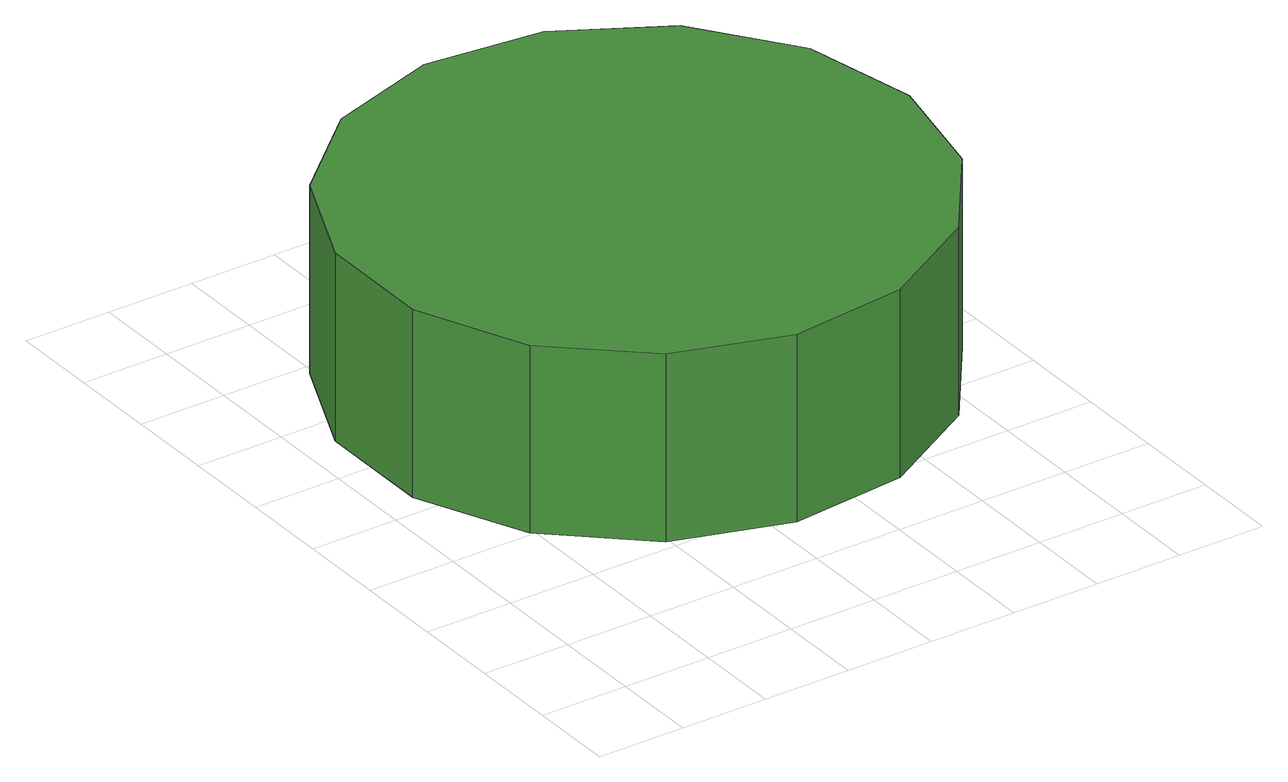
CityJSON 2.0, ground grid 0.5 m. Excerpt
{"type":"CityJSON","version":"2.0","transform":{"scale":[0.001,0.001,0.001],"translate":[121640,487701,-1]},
"CityObjects":{
"tree1":{"type":"SolitaryVegetationObject","attributes":{"function":"something"},"geometry":[{"type":"MultiSurface","lod":"1","boundaries":[[[0,1,2,3,4,5,6,7,8,9,10,11,12,13,14]],[[15,16,17,18,19,20,21,22,23,24,25,26,27,28,29]],[[0,29,28,1]],[[1,28,27,2]],[[2,27,26,3]],[[3,26,25,4]],[[4,25,24,5]],[[5,24,23,6]],[[6,23,22,7]],[[7,22,21,8]],[[8,21,20,9]],[[9,20,19,10]],[[10,19,18,11]],[[11,18,17,12]],[[12,17,16,13]],[[13,16,15,14]],[[14,15,29,0]]]}]}
},
"vertices":[
[3429,2474,1960],[3288,3139,1960],[2889,3688,1960],[2301,4027,1960],[1625,4098,1960],[980,3889,1960],[475,3434,1960],[199,2814,1960],[199,2135,1960],[475,1515,1960],[980,1060,1960],[1625,851,1960],[2301,922,1960],[2889,1261,1960],[3288,1810,1960],[3288,1810,882],[2889,1261,882],[2301,922,882],[1625,851,882],[980,1060,882],[475,1515,882],[199,2135,882],[199,2814,882],[475,3434,882],[980,3889,882],[1625,4098,882],[2301,4027,882],[2889,3688,882],[3288,3139,882],[3429,2474,882]
]}
